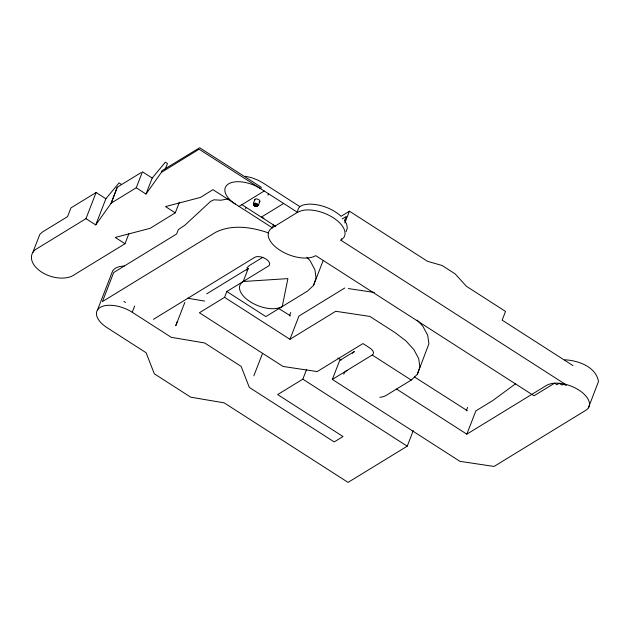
<?xml version="1.0" encoding="UTF-8"?>
<svg xmlns="http://www.w3.org/2000/svg" width="630" height="630" viewBox="0 0 630 630"><rect width="100%" height="100%" fill="white"/><g stroke="black" fill="none" stroke-linecap="round" stroke-linejoin="round"><path stroke-width="0.94" d="M177.014 322.04L175.786 325.686L184.826 302.4M254.095 204.498L253.74 205.404L254.898 205.38L253.567 205.089L253.614 204.522L256.087 205.656L254.496 204.939M254.835 205.278L253.969 203.616L254.378 204.726M256.709 205.939L256.882 205.482L256.087 205.656L257.331 206.223L257.379 205.656L256.111 205.467L257.733 204.75L257.678 205.309M417.21 320.103L422.943 326.403L427.738 335.38L428.896 343.807L417.32 374.385L411.225 380.071L372.196 355.013A8.537 4.41 21.2 0 0 369.779 347.941L362.951 343.563L317.173 371.582L283.043 366.455L199.395 312.756L224.571 297.344L226.832 291.525L265.86 316.583L307.416 291.147L313.512 285.453L316.063 278.145L314.905 269.719L310.11 260.741L306.92 257.245M346.067 231.73L347.28 228.265L346.728 224.272L344.452 220.02M417.32 374.385L419.871 367.077L418.714 358.643L413.918 349.674L405.815 340.767L394.955 332.53L369.849 316.41L335.719 311.283L289.942 339.302L224.571 297.344M32.791 252.535L39.785 234.455L42.375 232.037L67.56 216.625L70.946 207.9L96.122 192.489L105.879 198.749L95.728 224.926L85.971 218.665L35.611 249.488A24.42 14.978 17.8 0 0 41.675 272.128A24.42 14.978 17.8 0 0 74.639 274.546L125 243.723L128.851 233.793M85.971 218.665L96.122 192.489M95.728 224.926L111.148 203.254L117.267 187.197L141.041 172.644M111.148 203.254L117.267 187.197M136.237 187.779L142.443 171.785L152.2 178.046L145.995 194.048L136.237 187.779L111.061 203.191M97.548 309.865L112.786 270.577L115.385 268.159L119.306 266.592L124.291 265.978M145.995 194.048L161.422 172.368L161.949 170.722L199.671 147.735L261.214 187.252L260.647 188.709A24.42 12.616 21.2 0 0 228.548 183.881A24.42 12.616 21.2 0 0 235.47 204.12M165.131 169.549L167.462 163.532L165.367 162.186L152.2 178.046M413.248 430.652L407.224 446.182L348.059 482.399L224.154 402.846L190.756 397.199L154.311 373.803L146.097 352.737L107.069 327.679A24.42 12.616 21.2 0 1 100.146 307.44A24.42 12.616 21.2 0 1 132.245 312.267L134.678 305.999M125 243.723L115.243 237.455L150.176 228.304L175.266 212.838L179.408 202.175M245.598 208.853L246.157 207.396M253.355 203.332L254.866 199.427M253.528 204.782L253.969 203.616M253.567 205.089L254.189 203.411L254.937 203.23L255.174 204.963L254.583 204.136L253.835 204.325L254.93 205.026L254.559 204.214M254.236 204.805L254.41 204.356M255.118 205.585L254.032 205.726L254.378 204.813M254.378 204.671L254.937 203.23M254.882 204.553L255.418 203.262L256.418 203.569L255.67 205.073L256.418 203.569L256.024 204.167L256.882 203.813L257.56 204.427L257.205 205.341L256.048 205.364L257.56 204.427L256.402 204.451L257.733 204.75L257.111 206.427L256.363 206.608L255.772 205.782L256.717 205.695M255.197 204.569L255.378 204.12M256.237 205.664L255.882 206.569L255.378 206.459L254.874 206.27L255.229 205.356M255.528 204.049L255.418 203.262L255.339 204.97L255.063 204.175L255.567 204.285L255.922 203.38M255.071 205.971L255.252 205.514M255.867 204.774L256.048 204.317M255.748 206.175L255.922 205.719L255.882 206.569M256.174 204.939L256.355 204.49M256.528 204.726L256.882 203.813L255.827 205.159L256.528 204.726L257.205 205.341M256.064 206.191L256.245 205.742M256.63 205.348L256.804 204.892M256.363 206.608L257.268 204.112M257.331 206.223L257.772 205.049M258.3 205.593L259.812 201.687M267.955 195.166L268.522 193.709M243.204 281.5L287.902 278.618L282.232 306.558A24.42 12.584 21.2 0 1 250.141 301.707A24.42 12.584 21.2 0 1 243.204 281.5L248.283 268.411L206.727 293.848M341.468 238.778L340.901 240.227L566.457 385.032L565.874 385.387L563.692 383.985L561.913 385.08L559.156 383.308L556.896 384.694L554.573 383.205L534.012 395.79L315.724 255.646A27.169 14.033 21.2 0 1 280.003 250.275A27.169 14.033 21.2 0 1 272.302 227.769L273.593 224.445M340.617 215.799C332.026 208.522 320.914 204.262 309.637 204.104C303.928 204.482 297.707 205.128 297.486 212.349L199.104 149.192L161.422 172.368M253.843 375.803L262.497 353.501M289.422 315.906L290.729 312.519M290.501 315.882L278.255 308.188M289.942 339.302L298.966 316.039L344.744 288.012M313.512 285.453L323.009 260.954M344.547 220.996L346.327 216.413L342.184 218.949M344.838 223.004L349.422 211.192L427.479 261.3L442.102 265.506L455.112 273.853L466.507 286.359L505.536 311.417L502.149 320.142L572.969 365.605M132.245 312.267L171.273 337.326L204.671 342.972L241.117 366.369L249.33 387.434L334.215 441.929L343.019 436.543L277.649 394.577L302.833 379.166L306.652 369.314M396.546 389.057L466.822 434.18L546.769 385.245C553.187 381.938 560.731 383.04 567.425 384.835A24.42 12.616 21.2 0 1 585.798 410.303L494.054 466.452L459.931 461.333L332.333 379.418L339.672 360.51L354.351 351.524L352.454 353.288M466.302 410.776L467.617 407.39M467.389 410.76L414.564 377.016M466.822 434.18L475.847 410.91L492.841 400.507L515.757 383.639M588.388 407.878L598.5 381.504C595.996 366.691 578.025 360.415 564.701 359.801M254.874 206.27L255.276 205.671M105.879 198.749L119.046 182.889L121.141 184.236M247.692 269.097L248.283 268.411L246.393 270.175M246.818 267.923L249.409 265.506L262.836 257.284M239.061 206.427L264.238 191.008M283.681 203.443L261.316 217.13L263.907 218.279M272.207 227.824L297.573 212.294L301.833 210.593A27.192 14.049 21.2 0 1 333.215 217.712A27.192 14.049 21.2 0 1 343.807 237.549L340.901 240.227M153.444 319.331L254.74 257.323A8.537 4.41 21.2 0 1 265.962 259.009A8.537 4.41 21.2 0 1 268.388 266.088L226.832 291.525M341.027 216.326L349.422 211.192M332.333 379.418L372.196 355.013M411.225 380.071L386.04 395.482A24.42 12.206 21.7 0 1 379.803 397.325M228.69 198.796L220.941 200.222L213.901 199.812L210.656 201.348L184.842 225.225L178.329 229.627L176.644 233.99L113.691 272.522L102.399 301.628L215.712 232.265C232.234 224.044 251.882 227.107 268.656 232.966M256.741 205.616L256.016 205.726L257.111 206.427M348.335 288.556L374.315 292.454M187.472 298.195L204.695 301.108M245.424 176.29L251.464 177.66L257.426 179.912L262.907 182.889L299.738 206.538M255.567 204.285L256.071 204.474M241.762 204.577L275.743 226.391M272.302 227.769L212.948 189.661L200.45 197.426L165.509 206.577L175.266 212.838M337.814 357.998L341.113 360.116M302.833 379.166L407.224 446.182M123.897 301.408L125.543 302.463M343.744 374.173A24.42 12.206 21.7 0 1 347.012 370.432M254.803 200.175A2.733 1.41 21.2 0 1 258.135 199.356A2.733 1.41 21.2 0 1 259.087 202.136M255.166 205.23L255.78 205.514L255.166 205.23"/></g></svg>
